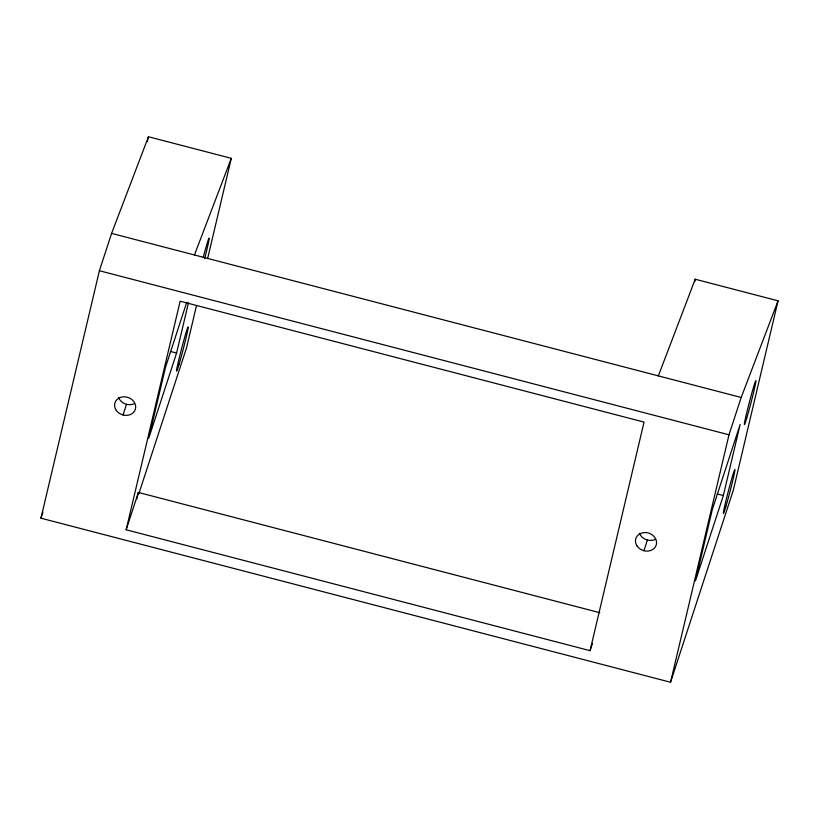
<?xml version="1.0" encoding="UTF-8"?>
<svg xmlns="http://www.w3.org/2000/svg" width="819" height="819" viewBox="0 0 819 819"><rect width="100%" height="100%" fill="white"/><g stroke="black" fill="none" stroke-linecap="round" stroke-linejoin="round"><path stroke-width="1.23" d="M658.353 375.88L695.208 279.228L778.05 300.819L733.312 490.253L670.546 682.258L40.95 518.181L99.396 270.731L111.599 233.395L148.454 136.742L231.296 158.333L207.606 258.62M147.277 141.697L148.454 136.742M126.157 529.78L180.139 301.208L644.051 422.102L590.069 650.675L126.157 529.78L138.36 492.444L599.795 612.694M136.783 499.109L138.36 492.444M186.712 302.406L165.499 367.301L148.71 438.39L176.597 353.05L188.462 302.805M196.488 305.671L186.548 347.768L138.759 493.98M694.625 281.705L695.208 279.228M670.546 682.258L728.992 434.807L741.195 397.471L778.05 300.819M723.351 495.536L740.141 424.457L712.254 509.787L695.464 580.866L723.351 495.536L717.178 493.918M40.95 518.181L42.936 512.11M123.034 414.977L126.525 404.31M590.069 650.675L592.434 643.447M643.908 550.716L647.399 540.049M194.441 254.985L231.296 158.333M111.599 233.395L741.195 397.471M99.396 270.731L728.992 434.807M170.413 351.443L176.597 353.05M203.296 257.094A22.758 0.85 -75.4 0 1 209.132 238.165A22.758 0.85 -75.4 0 1 204.648 258.661M134.459 403.613A10.708 9.122 18.1 0 1 118.601 397.532M655.333 539.352A10.708 9.122 18.1 0 1 639.475 533.271M116.329 410.462A10.708 9.122 18.1 0 0 134.592 410.995A10.708 9.122 18.1 0 0 124.488 396.816A10.708 9.122 18.1 0 0 116.329 410.462M179.033 364.332A22.758 0.85 -75.4 0 0 188.155 327.661A22.758 0.85 -75.4 0 0 179.955 355.088A22.758 0.85 -75.4 0 0 179.033 364.332M637.202 546.201A10.708 9.122 18.1 0 0 655.466 546.734A10.708 9.122 18.1 0 0 645.352 532.545A10.708 9.122 18.1 0 0 637.202 546.201M725.788 506.818A22.758 0.85 -75.4 0 0 734.909 470.147A22.758 0.85 -75.4 0 0 726.719 497.573A22.758 0.85 -75.4 0 0 725.788 506.818M746.774 417.966A22.758 0.85 -75.4 0 0 755.896 381.296A22.758 0.85 -75.4 0 0 747.706 408.722A22.758 0.85 -75.4 0 0 746.774 417.966"/></g></svg>
